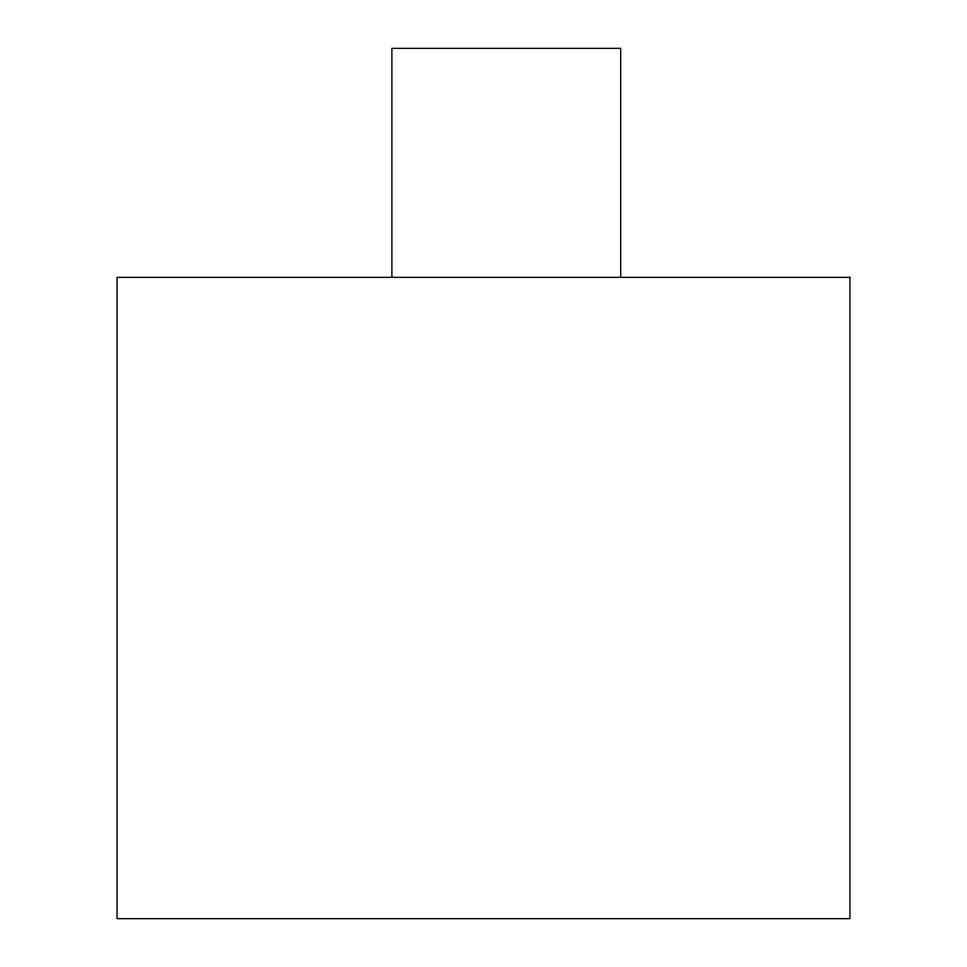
<?xml version="1.0" encoding="UTF-8"?>
<svg xmlns="http://www.w3.org/2000/svg" width="967" height="967" viewBox="0 0 967 967"><rect width="100%" height="100%" fill="white"/><g stroke="black" fill="none" stroke-linecap="round" stroke-linejoin="round"><path stroke-width="1.45" d="M620.669 277.372L620.669 48.35L391.889 48.35L391.889 277.372M849.945 277.372L117.055 277.372L117.055 918.65L849.945 918.65L849.945 277.372"/></g></svg>
